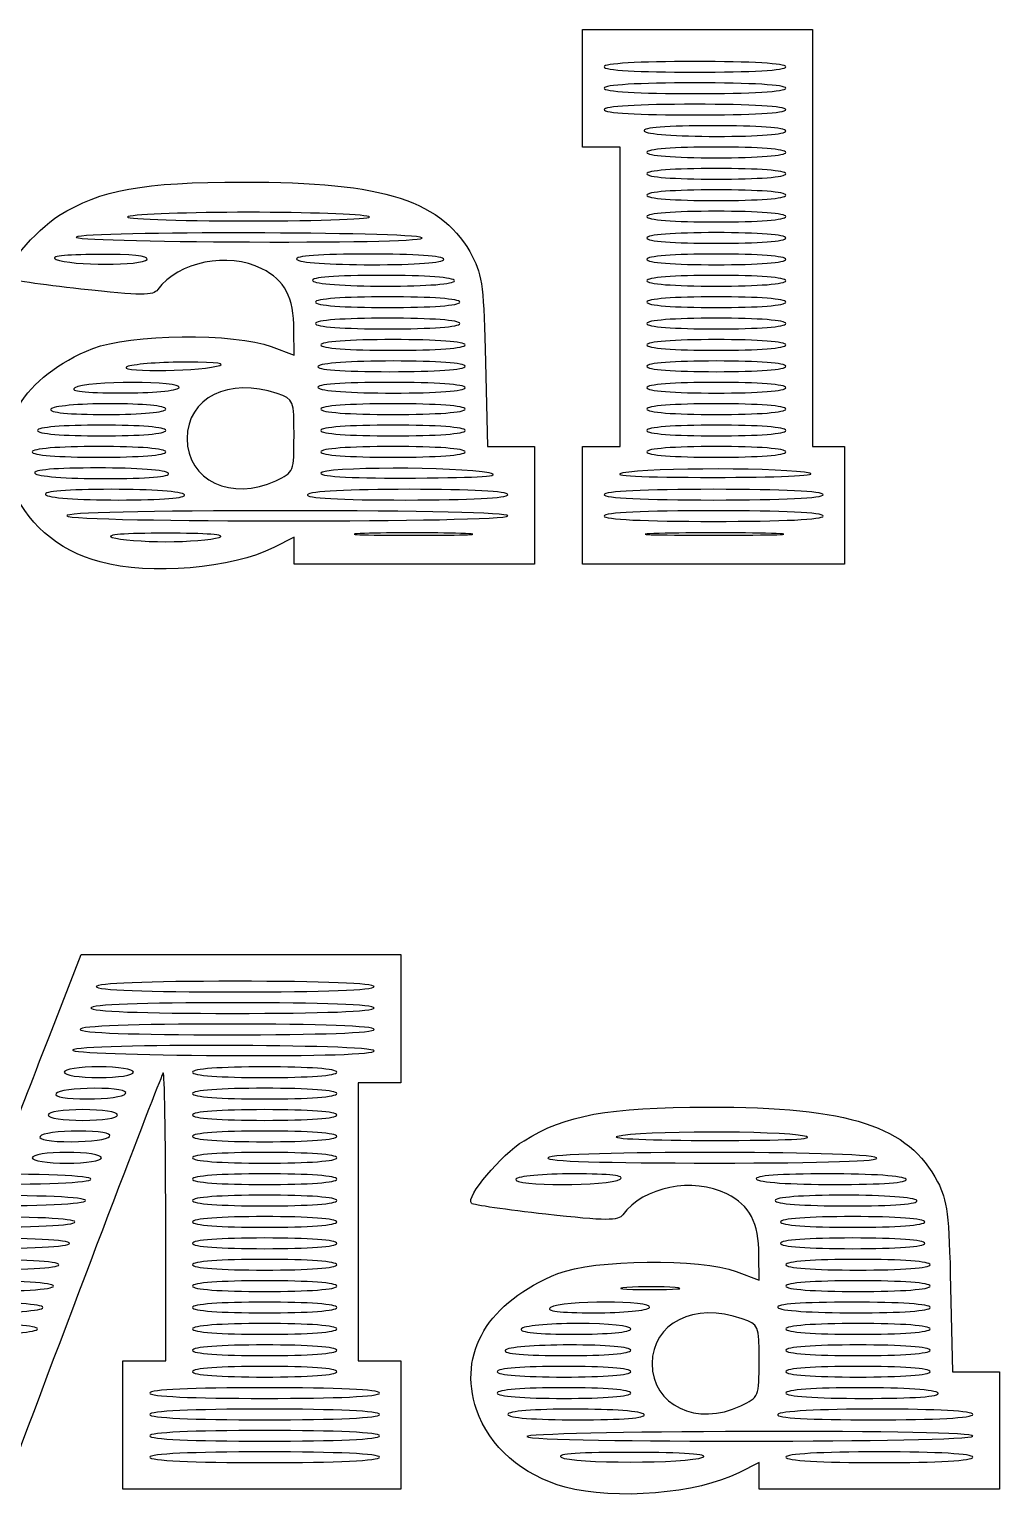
# Model space of a CAD drawing. Extents: x 6 to 193, y 8 to 70.
# Drawn here: x 82.7 to 123.5, y 8.3 to 70.2 of the extents above; entities that cross this region are included whole.
import ezdxf

# ---------------------------------------------------------------- set-up
doc = ezdxf.new("R2010")
doc.units = 0
doc.layers.get('0').update_dxf_attribs({"linetype": 'CONTINUOUS'})

msp = doc.modelspace()

# ---------------------------------------------------------------- linework, layer by layer
at = {"color": 7}
for points in [[(105.97632, 50.217971), (105.97632, 52.692971), (106.76382, 52.692971), (107.55132, 52.692971), (107.55132, 58.99297), (107.55132, 65.29297), (106.76382, 65.29297), (105.97632, 65.29297), (105.97632, 67.76797), (105.97632, 70.24297), (110.813828, 70.24297), (115.651327, 70.24297), (115.651327, 61.46797), (115.651327, 52.692971), (116.326327, 52.692971), (117.001328, 52.692971), (117.001328, 50.217971), (117.001328, 47.74297), (111.488827, 47.74297), (105.97632, 47.74297)], [(114.526328, 68.66797)], [(114.526328, 67.76797)], [(114.526328, 66.86797)], [(114.526328, 65.96797)], [(114.526328, 65.067971)], [(114.526328, 64.16797)], [(114.526328, 63.26797)], [(96.97632, 62.36797)], [(114.526328, 62.36797)], [(99.213322, 61.48075)], [(114.526328, 61.46797)], [(87.63882, 60.567971)], [(100.12632, 60.567971)], [(114.526328, 60.567971)], [(100.57632, 59.667971)], [(114.526328, 59.667971)], [(100.80132, 58.767971)], [(114.526328, 58.767971)], [(100.80132, 57.86797)], [(114.526328, 57.86797)], [(101.02632, 56.967971)], [(114.526328, 56.967971)], [(90.56382, 56.067971)], [(101.02632, 56.067971)], [(114.526328, 56.067971)], [(88.98882, 55.167971)], [(101.02632, 55.167971)], [(114.526328, 55.167971)], [(88.42632, 54.267971)], [(101.02632, 54.267971)], [(114.526328, 54.267971)], [(88.42632, 53.36797)], [(101.02632, 53.36797)], [(114.526328, 53.36797)], [(88.42632, 52.46797)], [(101.02632, 52.46797)], [(114.526328, 52.46797)], [(88.53882, 51.567985)], [(102.03882, 51.580893)], [(115.538827, 51.567963)], [(93.061065, 51.25612)], [(89.21382, 50.667986)], [(102.82632, 50.667986)], [(116.101327, 50.667971)], [(102.82632, 49.778869)], [(116.101327, 49.767971)], [(100.846192, 49.035775)], [(113.919802, 49.03558)], [(90.67632, 48.867985)], [(97.20132, 29.968014)], [(97.20132, 29.068014)], [(97.20132, 28.168014)], [(97.20132, 27.266276)], [(87.07632, 26.368014)], [(95.62632, 26.368014)], [(86.73882, 25.467983)], [(95.62632, 25.467983)], [(86.40132, 24.567983)], [(95.62632, 24.567983)], [(86.06382, 23.667983)], [(95.62632, 23.667983)], [(115.313827, 23.680883)], [(85.72632, 22.767983)], [(95.62632, 22.767983)], [(118.351327, 22.767982)], [(85.27632, 21.867983)], [(95.62632, 21.867983)], [(107.55132, 21.867982)], [(119.588827, 21.867982)], [(85.05132, 20.967983)], [(95.62632, 20.967983)], [(120.038827, 20.967982)], [(84.60132, 20.067983)], [(95.62632, 20.067983)], [(120.376327, 20.067982)], [(84.37632, 19.167983)], [(95.62632, 19.167983)], [(120.376327, 19.167982)], [(83.92632, 18.267983)], [(95.62632, 18.267983)], [(120.601327, 18.267982)], [(83.70132, 17.367983)], [(95.62632, 17.367983)], [(120.601327, 17.367982)], [(83.25132, 16.467983)], [(95.62632, 16.467983)], [(108.78882, 16.467983)], [(120.601327, 16.467983)], [(83.02632, 15.567983)], [(95.62632, 15.567983)], [(108.00132, 15.567982)], [(120.601327, 15.567982)], [(95.62632, 14.667983)], [(108.00132, 14.667982)], [(120.601327, 14.667982)], [(95.62632, 13.767983)], [(108.00132, 13.767982)], [(120.601327, 13.767982)], [(97.42632, 12.867983)], [(108.00132, 12.867982)], [(120.938828, 12.867982)], [(97.42632, 11.967983)], [(108.56382, 11.967982)], [(112.636072, 12.331119)], [(122.401327, 11.967982)], [(97.42632, 11.067982)], [(122.401328, 11.058118)], [(97.42632, 10.167982)], [(111.038827, 10.167982)], [(122.401328, 10.167982)]]:
    msp.add_lwpolyline(points, close=True, dxfattribs=at)
for points in [[(92.87007, 56.904138), (93.82632, 56.537943), (93.82332, 57.59671)], [(101.890155, 56.23672), (101.966175, 52.69297), (102.958905, 52.69297), (103.951635, 52.69297), (103.951635, 50.217971), (103.951635, 47.74297), (98.889135, 47.74297), (93.826635, 47.74297), (93.826635, 48.310045), (93.826635, 48.877113), (92.975752, 48.443028)], [(85.667865, 47.83651), (85.66755, 47.836525)], [(83.529547, 27.886732), (84.868425, 31.317982), (91.597372, 31.317982), (98.32632, 31.317982), (98.32632, 28.617982), (98.32632, 25.917982), (97.42632, 25.917982), (96.52632, 25.917982), (96.52632, 20.067982), (96.52632, 14.217982), (97.42632, 14.217982), (98.32632, 14.217982), (98.32632, 11.517982), (98.32632, 8.817982), (92.47632, 8.817982), (86.62632, 8.817982), (86.62632, 11.517983), (86.62632, 14.217983), (87.52632, 14.217983), (88.42632, 14.217983), (88.42632, 20.330483)], [(112.445077, 17.979134), (113.401327, 17.612944), (113.398327, 18.671713)], [(109.864358, 17.3075), (109.864357, 17.307397)], [(121.465163, 17.311735), (121.541183, 13.767985), (122.533913, 13.767985), (123.526643, 13.767985), (123.526643, 11.292985), (123.526643, 8.817985), (118.464143, 8.817985), (113.401643, 8.817985), (113.401643, 9.385057), (113.401643, 9.952131), (112.55076, 9.518041)], [(105.242865, 8.911529), (105.24255, 8.911526)]]:
    msp.add_lwpolyline(points, dxfattribs=at)
for points in [[(110.70132, 68.89297), (108.30132, 68.89297), (106.87632, 68.809143), (106.87632, 68.66797)], [(114.526328, 68.66797), (114.526328, 68.809143), (113.101327, 68.89297), (110.70132, 68.89297)], [(106.87632, 68.66797), (106.87632, 68.52679), (108.30132, 68.442971), (110.70132, 68.442971)], [(110.70132, 68.442971), (113.101327, 68.442971), (114.526328, 68.52679), (114.526328, 68.66797)], [(110.70132, 67.99297), (108.30132, 67.99297), (106.87632, 67.909143), (106.87632, 67.76797)], [(106.87632, 67.76797), (106.87632, 67.62679), (108.30132, 67.54297), (110.70132, 67.54297)], [(114.526328, 67.76797), (114.526328, 67.909143), (113.101327, 67.99297), (110.70132, 67.99297)], [(110.70132, 67.54297), (113.101327, 67.54297), (114.526328, 67.62679), (114.526328, 67.76797)], [(110.70132, 67.09297), (108.30132, 67.09297), (106.87632, 67.009143), (106.87632, 66.86797)], [(106.87632, 66.86797), (106.87632, 66.72679), (108.30132, 66.64297), (110.70132, 66.64297)], [(114.526328, 66.86797), (114.526328, 67.009143), (113.101327, 67.09297), (110.70132, 67.09297)], [(110.70132, 66.64297), (113.101327, 66.64297), (114.526328, 66.72679), (114.526328, 66.86797)], [(111.475545, 66.192971), (109.49898, 66.192971), (108.473723, 66.11374), (108.56382, 65.96797)], [(108.56382, 65.96797), (108.644933, 65.83672), (109.916153, 65.74297), (111.61461, 65.74297)], [(114.526328, 65.96797), (114.526328, 66.106908), (113.359403, 66.192971), (111.475545, 66.192971)], [(111.61461, 65.74297), (113.405753, 65.74297), (114.526328, 65.829558), (114.526328, 65.96797)], [(111.601327, 65.29297), (109.80132, 65.29297), (108.67632, 65.206428), (108.67632, 65.067971)], [(108.67632, 65.067971), (108.67632, 64.929506), (109.80132, 64.84297), (111.601327, 64.84297)], [(114.526328, 65.067971), (114.526328, 65.206428), (113.401328, 65.29297), (111.601327, 65.29297)], [(111.601327, 64.84297), (113.401328, 64.84297), (114.526328, 64.929505), (114.526328, 65.067971)], [(111.601327, 64.392971), (109.80132, 64.392971), (108.67632, 64.306428), (108.67632, 64.16797)], [(114.526328, 64.16797), (114.526328, 64.306428), (113.401328, 64.392971), (111.601327, 64.392971)], [(83.933595, 62.412348), (85.706715, 63.50125), (87.428497, 63.814398), (91.689135, 63.822865)], [(91.689135, 63.822865), (97.657545, 63.834715), (100.11531, 63.034818), (101.34432, 60.68047)], [(108.67632, 64.16797), (108.67632, 64.029505), (109.80132, 63.942971), (111.601327, 63.942971)], [(111.601327, 63.942971), (113.401328, 63.942971), (114.526328, 64.029505), (114.526328, 64.16797)], [(111.601327, 63.49297), (109.80132, 63.49297), (108.67632, 63.406428), (108.67632, 63.26797)], [(108.67632, 63.26797), (108.67632, 63.129506), (109.80132, 63.04297), (111.601327, 63.04297)], [(114.526328, 63.26797), (114.526328, 63.406428), (113.401328, 63.49297), (111.601327, 63.49297)], [(111.601327, 63.04297), (113.401328, 63.04297), (114.526328, 63.129505), (114.526328, 63.26797)], [(91.91382, 62.548113), (89.43882, 62.548113), (87.160695, 62.467045), (86.85132, 62.36797)], [(96.97632, 62.36797), (96.666945, 62.467045), (94.38882, 62.548113), (91.91382, 62.548113)], [(111.601327, 62.59297), (109.80132, 62.59297), (108.67632, 62.506428), (108.67632, 62.36797)], [(114.526328, 62.36797), (114.526328, 62.506428), (113.401328, 62.59297), (111.601327, 62.59297)], [(81.718365, 59.77624), (81.464272, 60.030333), (82.967302, 61.818933), (83.933595, 62.412348)], [(86.85132, 62.36797), (86.537857, 62.267583), (88.779202, 62.187821), (91.91382, 62.187821)], [(91.91382, 62.187821), (95.048437, 62.187821), (97.289782, 62.267583), (96.97632, 62.36797)], [(108.67632, 62.36797), (108.67632, 62.229506), (109.80132, 62.14297), (111.601327, 62.14297)], [(111.601327, 62.14297), (113.401328, 62.14297), (114.526328, 62.229506), (114.526328, 62.36797)], [(84.65499, 61.50589), (84.498885, 61.406793), (87.78366, 61.3144), (91.954492, 61.30057)], [(99.213322, 61.480766), (98.814517, 61.733088), (85.050315, 61.756856), (84.65499, 61.50589)], [(91.954492, 61.30057), (96.602137, 61.285196), (99.4122, 61.354945), (99.213322, 61.48075)], [(111.601327, 61.692971), (109.80132, 61.692971), (108.67632, 61.606428), (108.67632, 61.46797)], [(108.67632, 61.46797), (108.67632, 61.329505), (109.80132, 61.24297), (111.601327, 61.24297)], [(114.526328, 61.46797), (114.526328, 61.606428), (113.401328, 61.692971), (111.601327, 61.692971)], [(111.601327, 61.24297), (113.401328, 61.24297), (114.526328, 61.329505), (114.526328, 61.46797)], [(85.570852, 60.777153), (84.12834, 60.766803), (83.5197, 60.694353), (83.81382, 60.567971)], [(87.63882, 60.567971), (87.728152, 60.712511), (86.988697, 60.787315), (85.570852, 60.777153)], [(92.473507, 60.173883), (91.04589, 60.889908), (88.951192, 60.471055), (88.093117, 59.297988)], [(96.963037, 60.792971), (94.911487, 60.792971), (93.848632, 60.71389), (93.93882, 60.567971)], [(100.12632, 60.567971), (100.12632, 60.707298), (98.921895, 60.792971), (96.963037, 60.792971)], [(101.34432, 60.68047), (101.75049, 59.90239), (101.824433, 59.300403), (101.890155, 56.23672)], [(111.601327, 60.792971), (109.80132, 60.792971), (108.67632, 60.706428), (108.67632, 60.567971)], [(114.526328, 60.567971), (114.526328, 60.706428), (113.401328, 60.792971), (111.601327, 60.792971)], [(83.81382, 60.567971), (84.44655, 60.296073), (87.470782, 60.296073), (87.63882, 60.567971)], [(93.82332, 57.59671), (93.81882, 58.969833), (93.443085, 59.68759), (92.473507, 60.173883)], [(93.93882, 60.567971), (94.020367, 60.436023), (95.328652, 60.34297), (97.102102, 60.34297)], [(97.102102, 60.34297), (98.968245, 60.34297), (100.12632, 60.42913), (100.12632, 60.567971)], [(108.67632, 60.567971), (108.67632, 60.429506), (109.80132, 60.34297), (111.601327, 60.34297)], [(111.601327, 60.34297), (113.401328, 60.34297), (114.526328, 60.429505), (114.526328, 60.567971)], [(84.85263, 59.319213), (83.1963, 59.50306), (81.78588, 59.708725), (81.718365, 59.77624)], [(97.525537, 59.892971), (95.54898, 59.892971), (94.523722, 59.813741), (94.61382, 59.667971)], [(94.61382, 59.667971), (94.694932, 59.536721), (95.966152, 59.442971), (97.664602, 59.442971)], [(100.57632, 59.667971), (100.57632, 59.806908), (99.409395, 59.892971), (97.525537, 59.892971)], [(97.664602, 59.442971), (99.455745, 59.442971), (100.57632, 59.529558), (100.57632, 59.667971)], [(111.601327, 59.892971), (109.80132, 59.892971), (108.67632, 59.806428), (108.67632, 59.667971)], [(108.67632, 59.667971), (108.67632, 59.529505), (109.80132, 59.442971), (111.601327, 59.442971)], [(114.526328, 59.667971), (114.526328, 59.806428), (113.401328, 59.892971), (111.601327, 59.892971)], [(111.601327, 59.442971), (113.401328, 59.442971), (114.526328, 59.529505), (114.526328, 59.667971)], [(88.093117, 59.297988), (87.897727, 59.030875), (87.422385, 59.033988), (84.85263, 59.319213)], [(97.76382, 58.99297), (95.88882, 58.99297), (94.72632, 58.906855), (94.72632, 58.767971)], [(100.80132, 58.767971), (100.80132, 58.906855), (99.63882, 58.99297), (97.76382, 58.99297)], [(111.601327, 58.99297), (109.80132, 58.99297), (108.67632, 58.906428), (108.67632, 58.767971)], [(114.526328, 58.767971), (114.526328, 58.906428), (113.401328, 58.99297), (111.601327, 58.99297)], [(94.72632, 58.767971), (94.72632, 58.629078), (95.88882, 58.542971), (97.76382, 58.542971)], [(97.76382, 58.542971), (99.63882, 58.542971), (100.80132, 58.629078), (100.80132, 58.767971)], [(108.67632, 58.767971), (108.67632, 58.629506), (109.80132, 58.542971), (111.601327, 58.542971)], [(111.601327, 58.542971), (113.401328, 58.542971), (114.526328, 58.629506), (114.526328, 58.767971)], [(97.76382, 58.092971), (95.88882, 58.092971), (94.72632, 58.006856), (94.72632, 57.86797)], [(94.72632, 57.86797), (94.72632, 57.729078), (95.88882, 57.642971), (97.76382, 57.642971)], [(100.80132, 57.86797), (100.80132, 58.006856), (99.63882, 58.092971), (97.76382, 58.092971)], [(97.76382, 57.642971), (99.63882, 57.642971), (100.80132, 57.729078), (100.80132, 57.86797)], [(111.601327, 58.092971), (109.80132, 58.092971), (108.67632, 58.006428), (108.67632, 57.86797)], [(108.67632, 57.86797), (108.67632, 57.729506), (109.80132, 57.642971), (111.601327, 57.642971)], [(114.526328, 57.86797), (114.526328, 58.006428), (113.401328, 58.092971), (111.601327, 58.092971)], [(111.601327, 57.642971), (113.401328, 57.642971), (114.526328, 57.729506), (114.526328, 57.86797)], [(85.359127, 56.81854), (86.873947, 57.42481), (91.376415, 57.476118), (92.87007, 56.904138)], [(97.98882, 57.192971), (96.11382, 57.192971), (94.95132, 57.106856), (94.95132, 56.967971)], [(94.95132, 56.967971), (94.95132, 56.829078), (96.11382, 56.74297), (97.98882, 56.74297)], [(101.02632, 56.967971), (101.02632, 57.106856), (99.86382, 57.192971), (97.98882, 57.192971)], [(97.98882, 56.74297), (99.86382, 56.74297), (101.02632, 56.829078), (101.02632, 56.967971)], [(111.601327, 57.192971), (109.80132, 57.192971), (108.67632, 57.106428), (108.67632, 56.967971)], [(108.67632, 56.967971), (108.67632, 56.829506), (109.80132, 56.74297), (111.601327, 56.74297)], [(114.526328, 56.967971), (114.526328, 57.106428), (113.401328, 57.192971), (111.601327, 57.192971)], [(111.601327, 56.74297), (113.401328, 56.74297), (114.526328, 56.829505), (114.526328, 56.967971)], [(81.937327, 51.095306), (81.126202, 53.472116), (82.424805, 55.644145), (85.359127, 56.81854)], [(86.85132, 56.067971), (86.109825, 55.830498), (89.630587, 55.830498), (90.56382, 56.067971)], [(89.32632, 56.243921), (88.274445, 56.246171), (87.160695, 56.167046), (86.85132, 56.067971)], [(90.56382, 56.067971), (91.031872, 56.187071), (90.65247, 56.241011), (89.32632, 56.243921)], [(94.83882, 56.067971), (94.748632, 55.922043), (95.81148, 55.842971), (97.863037, 55.842971)], [(98.002102, 56.292971), (96.228652, 56.292971), (94.920367, 56.199911), (94.83882, 56.067971)], [(97.863037, 55.842971), (99.821895, 55.842971), (101.02632, 55.928635), (101.02632, 56.067971)], [(101.02632, 56.067971), (101.02632, 56.206811), (99.868245, 56.292971), (98.002102, 56.292971)], [(111.601327, 56.292971), (109.80132, 56.292971), (108.67632, 56.206428), (108.67632, 56.067971)], [(108.67632, 56.067971), (108.67632, 55.929506), (109.80132, 55.842971), (111.601327, 55.842971)], [(114.526328, 56.067971), (114.526328, 56.206428), (113.401328, 56.292971), (111.601327, 56.292971)], [(111.601327, 55.842971), (113.401328, 55.842971), (114.526328, 55.929506), (114.526328, 56.067971)], [(84.60132, 55.167971), (84.371182, 55.019238), (84.993225, 54.948761), (86.556787, 54.946413)], [(88.98882, 55.167971), (89.171887, 55.464176), (85.059667, 55.464176), (84.60132, 55.167971)], [(86.556787, 54.946413), (87.846675, 54.944163), (88.910595, 55.041393), (88.98882, 55.167971)], [(93.117742, 54.920973), (91.100025, 55.624353), (89.32632, 54.739945), (89.32632, 53.030485)], [(97.863037, 55.392971), (95.811487, 55.392971), (94.748632, 55.31389), (94.83882, 55.167971)], [(94.83882, 55.167971), (94.920367, 55.036023), (96.22866, 54.942971), (98.002102, 54.942971)], [(101.02632, 55.167971), (101.02632, 55.307298), (99.821895, 55.392971), (97.863037, 55.392971)], [(98.002102, 54.942971), (99.868245, 54.942971), (101.02632, 55.029131), (101.02632, 55.167971)], [(111.601327, 55.392971), (109.80132, 55.392971), (108.67632, 55.306428), (108.67632, 55.167971)], [(108.67632, 55.167971), (108.67632, 55.029506), (109.80132, 54.942971), (111.601327, 54.942971)], [(114.526328, 55.167971), (114.526328, 55.306428), (113.401328, 55.392971), (111.601327, 55.392971)], [(111.601327, 54.942971), (113.401328, 54.942971), (114.526328, 55.029505), (114.526328, 55.167971)], [(86.077102, 54.49297), (84.753652, 54.49297), (83.667157, 54.394721), (83.58882, 54.267971)], [(88.42632, 54.267971), (88.42632, 54.403601), (87.493245, 54.49297), (86.077102, 54.49297)], [(93.82632, 53.146608), (93.82632, 54.65746), (93.81867, 54.676631), (93.117742, 54.920973)], [(97.98882, 54.49297), (96.11382, 54.49297), (94.95132, 54.406855), (94.95132, 54.267971)], [(101.02632, 54.267971), (101.02632, 54.406856), (99.86382, 54.49297), (97.98882, 54.49297)], [(111.601327, 54.49297), (109.80132, 54.49297), (108.67632, 54.406428), (108.67632, 54.267971)], [(114.526328, 54.267971), (114.526328, 54.406428), (113.401328, 54.49297), (111.601327, 54.49297)], [(83.58882, 54.267971), (83.499315, 54.123146), (84.33648, 54.042971), (85.938037, 54.042971)], [(85.938037, 54.042971), (87.446895, 54.042971), (88.42632, 54.131531), (88.42632, 54.267971)], [(94.95132, 54.267971), (94.95132, 54.129078), (96.11382, 54.042971), (97.98882, 54.042971)], [(97.98882, 54.042971), (99.86382, 54.042971), (101.02632, 54.129078), (101.02632, 54.267971)], [(108.67632, 54.267971), (108.67632, 54.129506), (109.80132, 54.042971), (111.601327, 54.042971)], [(111.601327, 54.042971), (113.401328, 54.042971), (114.526328, 54.129506), (114.526328, 54.267971)], [(85.72632, 53.59297), (84.07632, 53.59297), (83.02632, 53.505468), (83.02632, 53.36797)], [(83.02632, 53.36797), (83.02632, 53.230466), (84.07632, 53.142971), (85.72632, 53.142971)], [(88.42632, 53.36797), (88.42632, 53.505468), (87.37632, 53.59297), (85.72632, 53.59297)], [(85.72632, 53.142971), (87.37632, 53.142971), (88.42632, 53.230466), (88.42632, 53.36797)], [(97.98882, 53.59297), (96.11382, 53.59297), (94.95132, 53.506856), (94.95132, 53.36797)], [(94.95132, 53.36797), (94.95132, 53.229078), (96.11382, 53.142971), (97.98882, 53.142971)], [(101.02632, 53.36797), (101.02632, 53.506856), (99.86382, 53.59297), (97.98882, 53.59297)], [(97.98882, 53.142971), (99.86382, 53.142971), (101.02632, 53.229078), (101.02632, 53.36797)], [(111.601327, 53.59297), (109.80132, 53.59297), (108.67632, 53.506428), (108.67632, 53.36797)], [(108.67632, 53.36797), (108.67632, 53.229506), (109.80132, 53.142971), (111.601327, 53.142971)], [(114.526328, 53.36797), (114.526328, 53.506428), (113.401328, 53.59297), (111.601327, 53.59297)], [(111.601327, 53.142971), (113.401328, 53.142971), (114.526328, 53.229506), (114.526328, 53.36797)], [(85.61382, 52.692971), (83.88882, 52.692971), (82.80132, 52.60597), (82.80132, 52.46797)], [(88.42632, 52.46797), (88.42632, 52.60597), (87.33882, 52.692971), (85.61382, 52.692971)], [(89.32632, 53.030485), (89.32632, 51.272245), (91.209562, 50.377526), (93.061065, 51.25612)], [(93.061065, 51.256121), (93.82059, 51.616533), (93.82632, 51.630701), (93.82632, 53.146608)], [(97.98882, 52.692971), (96.11382, 52.692971), (94.95132, 52.606855), (94.95132, 52.46797)], [(101.02632, 52.46797), (101.02632, 52.606856), (99.86382, 52.692971), (97.98882, 52.692971)], [(111.601327, 52.692971), (109.80132, 52.692971), (108.67632, 52.606428), (108.67632, 52.46797)], [(114.526328, 52.46797), (114.526328, 52.606428), (113.401328, 52.692971), (111.601327, 52.692971)], [(82.80132, 52.46797), (82.80132, 52.329971), (83.88882, 52.24297), (85.61382, 52.24297)], [(85.61382, 52.24297), (87.33882, 52.24297), (88.42632, 52.329971), (88.42632, 52.46797)], [(94.95132, 52.46797), (94.95132, 52.329078), (96.11382, 52.24297), (97.98882, 52.24297)], [(97.98882, 52.24297), (99.86382, 52.24297), (101.02632, 52.329078), (101.02632, 52.46797)], [(108.67632, 52.46797), (108.67632, 52.329505), (109.80132, 52.24297), (111.601327, 52.24297)], [(111.601327, 52.24297), (113.401328, 52.24297), (114.526328, 52.329506), (114.526328, 52.46797)], [(85.587262, 51.792985), (83.769555, 51.792985), (82.823947, 51.713403), (82.91382, 51.567985)], [(82.91382, 51.567985), (82.994527, 51.437403), (84.233085, 51.342985), (85.865377, 51.342985)], [(88.53882, 51.567985), (88.458112, 51.698568), (87.219555, 51.792985), (85.587262, 51.792985)], [(85.865377, 51.342985), (87.683085, 51.342985), (88.628692, 51.422568), (88.53882, 51.567985)], [(102.03882, 51.580886), (100.725825, 51.85246), (94.95132, 51.841946), (94.95132, 51.567985)], [(94.95132, 51.567985), (94.95132, 51.425463), (96.41532, 51.352465), (98.94507, 51.36886)], [(98.94507, 51.36886), (101.687287, 51.386635), (102.656782, 51.45307), (102.03882, 51.580893)], [(107.66382, 51.580871), (107.079802, 51.460068), (108.422737, 51.394968), (111.488827, 51.395455)], [(115.538827, 51.567971), (114.619627, 51.801865), (108.7785, 51.811443), (107.66382, 51.580871)], [(111.488827, 51.395455), (114.103515, 51.395905), (115.912358, 51.472915), (115.538827, 51.567963)], [(85.66755, 47.836525), (83.859652, 48.322848), (82.46883, 49.5379), (81.937327, 51.095306)], [(86.149762, 50.892986), (84.257055, 50.892986), (83.273835, 50.813576), (83.36382, 50.667986)], [(89.21382, 50.667986), (89.132655, 50.799311), (87.857055, 50.892986), (86.149762, 50.892986)], [(98.677102, 50.892986), (96.15366, 50.892986), (94.47339, 50.804824), (94.38882, 50.667986)], [(102.82632, 50.667986), (102.82632, 50.809849), (101.293245, 50.892986), (98.677102, 50.892986)], [(111.488827, 50.892971), (108.56382, 50.892971), (106.87632, 50.810651), (106.87632, 50.667971)], [(116.101327, 50.667971), (116.101327, 50.810651), (114.413827, 50.892971), (111.488827, 50.892971)], [(83.36382, 50.667986), (83.444985, 50.536654), (84.720585, 50.442986), (86.427877, 50.442986)], [(86.427877, 50.442986), (88.320585, 50.442986), (89.303805, 50.522389), (89.21382, 50.667986)], [(94.38882, 50.667986), (94.297973, 50.520986), (95.736488, 50.442986), (98.538038, 50.442986)], [(98.538038, 50.442986), (101.246895, 50.442986), (102.82632, 50.525854), (102.82632, 50.667986)], [(106.87632, 50.667971), (106.87632, 50.525284), (108.56382, 50.442971), (111.488827, 50.442971)], [(111.488827, 50.442971), (114.413827, 50.442971), (116.101327, 50.525284), (116.101327, 50.667971)], [(93.475537, 49.992986), (87.595327, 49.992986), (84.17403, 49.913261), (84.257512, 49.778194)], [(84.257512, 49.778194), (84.436612, 49.488408), (102.82632, 49.489151), (102.82632, 49.778869)], [(102.82632, 49.778951), (102.82632, 49.910891), (99.24, 49.992986), (93.475537, 49.992986)], [(111.488827, 49.992971), (108.56382, 49.992971), (106.87632, 49.910651), (106.87632, 49.767971)], [(106.87632, 49.767971), (106.87632, 49.625283), (108.56382, 49.54297), (111.488827, 49.54297)], [(116.101327, 49.767971), (116.101327, 49.910651), (114.413827, 49.992971), (111.488827, 49.992971)], [(111.488827, 49.54297), (114.413827, 49.54297), (116.101327, 49.625283), (116.101327, 49.767971)], [(88.42632, 49.048128), (86.69982, 49.048128), (85.83102, 48.978603), (86.17632, 48.867985)], [(90.67632, 48.867985), (91.02162, 48.978566), (90.15282, 49.048128), (88.42632, 49.048128)], [(96.796192, 49.035325), (95.719635, 48.99415), (96.66132, 48.960701), (98.88882, 48.960925)], [(100.846192, 49.035775), (99.695242, 49.076725), (97.872742, 49.0765), (96.796192, 49.035325)], [(98.88882, 48.960925), (101.11632, 48.96115), (101.997135, 48.994825), (100.846192, 49.035775)], [(109.194795, 49.03588), (107.857762, 48.996055), (108.89007, 48.96328), (111.488827, 48.96313)], [(113.919803, 49.035655), (112.658093, 49.075705), (110.531835, 49.075855), (109.194795, 49.03588)], [(111.488827, 48.96313), (114.087577, 48.962943), (115.18152, 48.99553), (113.919802, 49.03558)], [(92.975752, 48.443028), (91.23954, 47.557278), (87.774878, 47.269728), (85.667865, 47.83651)], [(86.17632, 48.867985), (86.485695, 48.768903), (87.498195, 48.687835), (88.42632, 48.687835)], [(88.42632, 48.687835), (89.354445, 48.687835), (90.366945, 48.768903), (90.67632, 48.867985)], [(91.35132, 30.193014), (87.60132, 30.193014), (85.50132, 30.112246), (85.50132, 29.968014)], [(85.50132, 29.968014), (85.50132, 29.823782), (87.60132, 29.743014), (91.35132, 29.743014)], [(97.20132, 29.968014), (97.20132, 30.112246), (95.10132, 30.193014), (91.35132, 30.193014)], [(91.35132, 29.743014), (95.10132, 29.743014), (97.20132, 29.823782), (97.20132, 29.968014)], [(91.23882, 29.293014), (87.41382, 29.293014), (85.27632, 29.212354), (85.27632, 29.068014)], [(97.20132, 29.068014), (97.20132, 29.212354), (95.06382, 29.293014), (91.23882, 29.293014)], [(85.27632, 29.068014), (85.27632, 28.923674), (87.41382, 28.843014), (91.23882, 28.843014)], [(91.23882, 28.843014), (95.06382, 28.843014), (97.20132, 28.923674), (97.20132, 29.068014)], [(81.8883, 23.611732), (82.054605, 24.075794), (82.793167, 25.999544), (83.529547, 27.886732)], [(91.01382, 28.393014), (87.03882, 28.393014), (84.82632, 28.312559), (84.82632, 28.168014)], [(84.82632, 28.168014), (84.82632, 28.02347), (87.03882, 27.943014), (91.01382, 27.943014)], [(97.20132, 28.168014), (97.20132, 28.312559), (94.98882, 28.393014), (91.01382, 28.393014)], [(91.01382, 27.943014), (94.98882, 27.943014), (97.20132, 28.02347), (97.20132, 28.168014)], [(84.508155, 27.299229), (84.442305, 27.192683), (87.271328, 27.090652), (90.794873, 27.072494)], [(97.20132, 27.266214), (97.20132, 27.548996), (84.682643, 27.581558), (84.508155, 27.299229)], [(90.794873, 27.072494), (94.970385, 27.051037), (97.20132, 27.118499), (97.20132, 27.266276)], [(88.322497, 26.339158), (88.24014, 26.256801), (84.891922, 17.483147), (82.083345, 9.99012)], [(85.61382, 26.593014), (84.78882, 26.593014), (84.15132, 26.494937), (84.15132, 26.368014)], [(84.15132, 26.368014), (84.15132, 26.241092), (84.78882, 26.143014), (85.61382, 26.143014)], [(87.07632, 26.368014), (87.07632, 26.494937), (86.43882, 26.593014), (85.61382, 26.593014)], [(85.61382, 26.143014), (86.43882, 26.143014), (87.07632, 26.241092), (87.07632, 26.368014)], [(88.42632, 20.330483), (88.42632, 23.692357), (88.379595, 26.396261), (88.322497, 26.339158)], [(92.58882, 26.593014), (90.71382, 26.593014), (89.55132, 26.506902), (89.55132, 26.368014)], [(89.55132, 26.368014), (89.55132, 26.229126), (90.71382, 26.143014), (92.58882, 26.143014)], [(95.62632, 26.368014), (95.62632, 26.506902), (94.46382, 26.593014), (92.58882, 26.593014)], [(92.58882, 26.143014), (94.46382, 26.143014), (95.62632, 26.229126), (95.62632, 26.368014)], [(83.81382, 25.467983), (83.726565, 25.326797), (84.219555, 25.242983), (85.137263, 25.242983)], [(85.415378, 25.692983), (84.611003, 25.692983), (83.890305, 25.591733), (83.81382, 25.467983)], [(85.137263, 25.242983), (85.941638, 25.242983), (86.662335, 25.344233), (86.73882, 25.467983)], [(86.73882, 25.467983), (86.826075, 25.609168), (86.333085, 25.692983), (85.415378, 25.692983)], [(92.58882, 25.692983), (90.71382, 25.692983), (89.55132, 25.606871), (89.55132, 25.467983)], [(89.55132, 25.467983), (89.55132, 25.329095), (90.71382, 25.242983), (92.58882, 25.242983)], [(95.62632, 25.467983), (95.62632, 25.606871), (94.46382, 25.692983), (92.58882, 25.692983)], [(92.58882, 25.242983), (94.46382, 25.242983), (95.62632, 25.329095), (95.62632, 25.467983)], [(84.93882, 24.792983), (84.11382, 24.792983), (83.47632, 24.694905), (83.47632, 24.567983)], [(86.40132, 24.567983), (86.40132, 24.694905), (85.76382, 24.792983), (84.93882, 24.792983)], [(92.58882, 24.792983), (90.71382, 24.792983), (89.55132, 24.706871), (89.55132, 24.567983)], [(95.62632, 24.567983), (95.62632, 24.706871), (94.46382, 24.792983), (92.58882, 24.792983)], [(103.508595, 23.487361), (105.281715, 24.576267), (107.003498, 24.889413), (111.264143, 24.897882)], [(111.264143, 24.897882), (117.232552, 24.90974), (119.690318, 24.109835), (120.919328, 21.755485)], [(83.47632, 24.567983), (83.47632, 24.44106), (84.11382, 24.342983), (84.93882, 24.342983)], [(84.93882, 24.342983), (85.76382, 24.342983), (86.40132, 24.44106), (86.40132, 24.567983)], [(89.55132, 24.567983), (89.55132, 24.429095), (90.71382, 24.342983), (92.58882, 24.342983)], [(92.58882, 24.342983), (94.46382, 24.342983), (95.62632, 24.429095), (95.62632, 24.567983)], [(83.13882, 23.667983), (83.051565, 23.526797), (83.544555, 23.442983), (84.462263, 23.442983)], [(84.740378, 23.892983), (83.936003, 23.892983), (83.215305, 23.791733), (83.13882, 23.667983)], [(84.462263, 23.442983), (85.266638, 23.442983), (85.987335, 23.544233), (86.06382, 23.667983)], [(86.06382, 23.667983), (86.151075, 23.809168), (85.658085, 23.892983), (84.740378, 23.892983)], [(92.58882, 23.892983), (90.71382, 23.892983), (89.55132, 23.806871), (89.55132, 23.667983)], [(89.55132, 23.667983), (89.55132, 23.529095), (90.71382, 23.442983), (92.58882, 23.442983)], [(95.62632, 23.667983), (95.62632, 23.806871), (94.46382, 23.892983), (92.58882, 23.892983)], [(92.58882, 23.442983), (94.46382, 23.442983), (95.62632, 23.529095), (95.62632, 23.667983)], [(107.43882, 23.667975), (107.06529, 23.572928), (108.874132, 23.495884), (111.488827, 23.49547)], [(115.313827, 23.68089), (114.199147, 23.911454), (108.35802, 23.901878), (107.43882, 23.667975)], [(111.488827, 23.49547), (114.55491, 23.49502), (115.897845, 23.560082), (115.313827, 23.680883)], [(84.26382, 22.992983), (83.43882, 22.992983), (82.80132, 22.894905), (82.80132, 22.767983)], [(85.72632, 22.767983), (85.72632, 22.894905), (85.08882, 22.992983), (84.26382, 22.992983)], [(92.58882, 22.992983), (90.71382, 22.992983), (89.55132, 22.906871), (89.55132, 22.767983)], [(95.62632, 22.767983), (95.62632, 22.906871), (94.46382, 22.992983), (92.58882, 22.992983)], [(101.293365, 20.851252), (101.039273, 21.105345), (102.542302, 22.893944), (103.508595, 23.487361)], [(118.351327, 22.767982), (117.88929, 23.066573), (104.698357, 23.066573), (104.51382, 22.767982)], [(82.80132, 22.767983), (82.80132, 22.64106), (83.43882, 22.542983), (84.26382, 22.542983)], [(84.26382, 22.542983), (85.08882, 22.542983), (85.72632, 22.64106), (85.72632, 22.767983)], [(89.55132, 22.767983), (89.55132, 22.629095), (90.71382, 22.542983), (92.58882, 22.542983)], [(92.58882, 22.542983), (94.46382, 22.542983), (95.62632, 22.629095), (95.62632, 22.767983)], [(104.51382, 22.767982), (104.422207, 22.619756), (106.816875, 22.544159), (111.531795, 22.546427)], [(111.531795, 22.546427), (116.23575, 22.548677), (118.573147, 22.62463), (118.351327, 22.767982)], [(85.27632, 21.867983), (85.27632, 22.011749), (83.321895, 22.092983), (79.863038, 22.092983)], [(80.002103, 21.642983), (83.368245, 21.642983), (85.27632, 21.724381), (85.27632, 21.867983)], [(92.58882, 22.092983), (90.71382, 22.092983), (89.55132, 22.006871), (89.55132, 21.867983)], [(89.55132, 21.867983), (89.55132, 21.729095), (90.71382, 21.642983), (92.58882, 21.642983)], [(95.62632, 21.867983), (95.62632, 22.006871), (94.46382, 22.092983), (92.58882, 22.092983)], [(92.58882, 21.642983), (94.46382, 21.642983), (95.62632, 21.729095), (95.62632, 21.867983)], [(103.16382, 21.867982), (102.980752, 21.571776), (107.092972, 21.571776), (107.55132, 21.867982)], [(105.595852, 22.089537), (104.305965, 22.091562), (103.242045, 21.994553), (103.16382, 21.867982)], [(107.55132, 21.867982), (107.781457, 22.016709), (107.159415, 22.087188), (105.595852, 22.089537)], [(112.048515, 21.248884), (110.62089, 21.964904), (108.526193, 21.546053), (107.668117, 20.372988)], [(116.29977, 22.092982), (114.257062, 22.092982), (113.198655, 22.01389), (113.288827, 21.867982)], [(113.288827, 21.867982), (113.370817, 21.735317), (114.720592, 21.642982), (116.577885, 21.642982)], [(119.588827, 21.867982), (119.506837, 22.000646), (118.157062, 22.092982), (116.29977, 22.092982)], [(116.577885, 21.642982), (118.620592, 21.642982), (119.679, 21.722074), (119.588827, 21.867982)], [(120.919328, 21.755485), (121.325498, 20.977405), (121.39944, 20.375418), (121.465163, 17.311735)], [(85.05132, 20.967983), (85.05132, 21.111317), (83.21382, 21.192983), (79.98882, 21.192983)], [(92.58882, 21.192983), (90.71382, 21.192983), (89.55132, 21.106871), (89.55132, 20.967983)], [(95.62632, 20.967983), (95.62632, 21.106871), (94.46382, 21.192983), (92.58882, 21.192983)], [(113.398327, 18.671713), (113.393827, 20.044834), (113.018092, 20.762589), (112.048515, 21.248884)], [(116.988045, 21.192982), (115.196902, 21.192982), (114.076327, 21.106391), (114.076327, 20.967982)], [(120.038827, 20.967982), (119.957715, 21.099227), (118.686495, 21.192982), (116.988045, 21.192982)], [(79.98882, 20.742983), (83.21382, 20.742983), (85.05132, 20.824649), (85.05132, 20.967983)], [(89.55132, 20.967983), (89.55132, 20.829095), (90.71382, 20.742983), (92.58882, 20.742983)], [(92.58882, 20.742983), (94.46382, 20.742983), (95.62632, 20.829095), (95.62632, 20.967983)], [(104.42763, 20.394228), (102.7713, 20.578075), (101.36088, 20.783739), (101.293365, 20.851252)], [(114.076327, 20.967982), (114.076327, 20.829044), (115.243252, 20.742982), (117.12711, 20.742982)], [(117.12711, 20.742982), (119.103667, 20.742982), (120.128925, 20.822207), (120.038827, 20.967982)], [(84.60132, 20.067983), (84.60132, 20.21086), (82.871895, 20.292983), (79.863038, 20.292983)], [(80.002103, 19.842983), (82.918245, 19.842983), (84.60132, 19.925321), (84.60132, 20.067983)], [(92.58882, 20.292983), (90.71382, 20.292983), (89.55132, 20.206871), (89.55132, 20.067983)], [(89.55132, 20.067983), (89.55132, 19.929095), (90.71382, 19.842983), (92.58882, 19.842983)], [(95.62632, 20.067983), (95.62632, 20.206871), (94.46382, 20.292983), (92.58882, 20.292983)], [(92.58882, 19.842983), (94.46382, 19.842983), (95.62632, 19.929095), (95.62632, 20.067983)], [(107.668117, 20.372988), (107.472727, 20.105872), (106.997385, 20.108987), (104.42763, 20.394228)], [(117.338827, 20.292982), (115.463827, 20.292982), (114.301327, 20.20687), (114.301327, 20.067982)], [(114.301327, 20.067982), (114.301327, 19.929094), (115.463827, 19.842982), (117.338827, 19.842982)], [(120.376327, 20.067982), (120.376327, 20.20687), (119.213827, 20.292982), (117.338827, 20.292982)], [(117.338827, 19.842982), (119.213827, 19.842982), (120.376327, 19.929094), (120.376327, 20.067982)], [(84.37632, 19.167983), (84.37632, 19.310291), (82.76382, 19.392983), (79.98882, 19.392983)], [(92.58882, 19.392983), (90.71382, 19.392983), (89.55132, 19.306871), (89.55132, 19.167983)], [(95.62632, 19.167983), (95.62632, 19.306871), (94.46382, 19.392983), (92.58882, 19.392983)], [(117.338827, 19.392982), (115.463827, 19.392982), (114.301327, 19.30687), (114.301327, 19.167982)], [(120.376327, 19.167982), (120.376327, 19.30687), (119.213827, 19.392982), (117.338827, 19.392982)], [(79.98882, 18.942983), (82.76382, 18.942983), (84.37632, 19.025675), (84.37632, 19.167983)], [(89.55132, 19.167983), (89.55132, 19.029095), (90.71382, 18.942983), (92.58882, 18.942983)], [(92.58882, 18.942983), (94.46382, 18.942983), (95.62632, 19.029095), (95.62632, 19.167983)], [(114.301327, 19.167982), (114.301327, 19.029094), (115.463827, 18.942982), (117.338827, 18.942982)], [(117.338827, 18.942982), (119.213827, 18.942982), (120.376327, 19.029094), (120.376327, 19.167982)], [(83.92632, 18.267983), (83.92632, 18.409676), (82.421895, 18.492983), (79.863038, 18.492983)], [(80.002103, 18.042983), (82.468245, 18.042983), (83.92632, 18.126584), (83.92632, 18.267983)], [(92.58882, 18.492983), (90.71382, 18.492983), (89.55132, 18.406871), (89.55132, 18.267983)], [(89.55132, 18.267983), (89.55132, 18.129095), (90.71382, 18.042983), (92.58882, 18.042983)], [(95.62632, 18.267983), (95.62632, 18.406871), (94.46382, 18.492983), (92.58882, 18.492983)], [(92.58882, 18.042983), (94.46382, 18.042983), (95.62632, 18.129095), (95.62632, 18.267983)], [(104.934127, 17.893537), (106.448947, 18.499809), (110.951422, 18.551118), (112.445077, 17.979134)], [(117.563827, 18.492982), (115.688827, 18.492982), (114.526327, 18.40687), (114.526327, 18.267982)], [(114.526327, 18.267982), (114.526327, 18.129094), (115.688827, 18.042982), (117.563827, 18.042982)], [(120.601327, 18.267982), (120.601327, 18.40687), (119.438827, 18.492982), (117.563827, 18.492982)], [(117.563827, 18.042982), (119.438827, 18.042982), (120.601327, 18.129094), (120.601327, 18.267982)], [(83.70132, 17.367983), (83.70132, 17.508891), (82.31382, 17.592983), (79.98882, 17.592983)], [(79.98882, 17.142983), (82.31382, 17.142983), (83.70132, 17.227074), (83.70132, 17.367983)], [(92.58882, 17.592983), (90.71382, 17.592983), (89.55132, 17.506871), (89.55132, 17.367983)], [(89.55132, 17.367983), (89.55132, 17.229095), (90.71382, 17.142983), (92.58882, 17.142983)], [(95.62632, 17.367983), (95.62632, 17.506871), (94.46382, 17.592983), (92.58882, 17.592983)], [(92.58882, 17.142983), (94.46382, 17.142983), (95.62632, 17.229095), (95.62632, 17.367983)], [(101.512327, 12.170307), (100.701202, 14.547117), (101.999805, 16.719143), (104.934127, 17.893537)], [(109.864357, 17.307397), (109.342155, 17.354587), (108.430905, 17.355149), (107.839358, 17.308747)], [(117.563827, 17.592982), (115.688827, 17.592982), (114.526327, 17.50687), (114.526327, 17.367982)], [(114.526327, 17.367982), (114.526327, 17.229094), (115.688827, 17.142982), (117.563827, 17.142982)], [(120.601327, 17.367982), (120.601327, 17.50687), (119.438827, 17.592982), (117.563827, 17.592982)], [(117.563827, 17.142982), (119.438827, 17.142982), (120.601327, 17.229094), (120.601327, 17.367982)], [(108.78882, 16.467983), (108.97179, 16.76404), (105.084435, 16.76404), (104.62632, 16.467983)], [(107.839358, 17.308747), (107.24781, 17.262247), (107.67507, 17.223636), (108.78882, 17.222952)], [(108.78882, 17.222952), (109.90257, 17.222277), (110.38656, 17.260317), (109.864358, 17.3075)], [(83.25132, 16.467983), (83.25132, 16.608023), (81.971895, 16.692983), (79.863038, 16.692983)], [(80.002103, 16.242983), (82.018245, 16.242983), (83.25132, 16.32837), (83.25132, 16.467983)], [(92.58882, 16.692983), (90.71382, 16.692983), (89.55132, 16.606871), (89.55132, 16.467983)], [(89.55132, 16.467983), (89.55132, 16.329095), (90.71382, 16.242983), (92.58882, 16.242983)], [(95.62632, 16.467983), (95.62632, 16.606871), (94.46382, 16.692983), (92.58882, 16.692983)], [(92.58882, 16.242983), (94.46382, 16.242983), (95.62632, 16.329095), (95.62632, 16.467983)], [(104.62632, 16.467983), (104.395552, 16.318848), (104.978362, 16.248783), (106.469287, 16.246427)], [(106.469287, 16.246427), (107.684182, 16.244402), (108.711337, 16.342619), (108.78882, 16.467983)], [(112.69275, 15.995971), (110.675025, 16.699354), (108.90132, 15.814947), (108.90132, 14.105482)], [(117.325545, 16.692982), (115.198995, 16.692982), (114.098557, 16.614048), (114.188828, 16.467983)], [(114.188828, 16.467983), (114.270772, 16.335392), (115.616167, 16.242983), (117.46461, 16.242983)], [(120.601327, 16.467983), (120.601327, 16.607681), (119.359402, 16.692982), (117.325545, 16.692982)], [(117.46461, 16.242983), (119.405752, 16.242983), (120.601327, 16.328741), (120.601327, 16.467983)], [(83.02632, 15.567983), (83.02632, 15.706871), (81.86382, 15.792983), (79.98882, 15.792983)], [(79.98882, 15.342983), (81.86382, 15.342983), (83.02632, 15.429095), (83.02632, 15.567983)], [(92.58882, 15.792983), (90.71382, 15.792983), (89.55132, 15.706871), (89.55132, 15.567983)], [(89.55132, 15.567983), (89.55132, 15.429095), (90.71382, 15.342983), (92.58882, 15.342983)], [(95.62632, 15.567983), (95.62632, 15.706871), (94.46382, 15.792983), (92.58882, 15.792983)], [(92.58882, 15.342983), (94.46382, 15.342983), (95.62632, 15.429095), (95.62632, 15.567983)], [(103.38882, 15.567982), (103.299465, 15.423409), (104.09898, 15.342983), (105.625537, 15.342983)], [(105.764602, 15.792982), (104.516152, 15.792982), (103.466437, 15.693568), (103.38882, 15.567982)], [(105.625537, 15.342983), (107.059395, 15.342983), (108.00132, 15.432188), (108.00132, 15.567982)], [(108.00132, 15.567982), (108.00132, 15.702892), (107.105745, 15.792982), (105.764602, 15.792982)], [(113.401327, 14.221609), (113.401327, 15.73246), (113.393677, 15.75163), (112.69275, 15.995971)], [(117.563827, 15.792982), (115.688827, 15.792982), (114.526327, 15.70687), (114.526327, 15.567982)], [(114.526327, 15.567982), (114.526327, 15.429094), (115.688827, 15.342983), (117.563827, 15.342983)], [(120.601327, 15.567982), (120.601327, 15.706871), (119.438827, 15.792982), (117.563827, 15.792982)], [(117.563827, 15.342983), (119.438827, 15.342983), (120.601327, 15.429095), (120.601327, 15.567982)], [(92.58882, 14.892983), (90.71382, 14.892983), (89.55132, 14.806871), (89.55132, 14.667983)], [(95.62632, 14.667983), (95.62632, 14.806871), (94.46382, 14.892983), (92.58882, 14.892983)], [(105.427102, 14.892982), (103.953653, 14.892982), (102.79341, 14.796768), (102.71382, 14.667982)], [(108.00132, 14.667982), (108.00132, 14.804872), (106.993245, 14.892982), (105.427102, 14.892982)], [(117.563827, 14.892982), (115.688827, 14.892982), (114.526327, 14.80687), (114.526327, 14.667982)], [(120.601327, 14.667982), (120.601327, 14.806871), (119.438827, 14.892982), (117.563827, 14.892982)], [(89.55132, 14.667983), (89.55132, 14.529094), (90.71382, 14.442983), (92.58882, 14.442983)], [(92.58882, 14.442983), (94.46382, 14.442983), (95.62632, 14.529095), (95.62632, 14.667983)], [(102.71382, 14.667982), (102.624053, 14.522734), (103.53648, 14.442982), (105.288038, 14.442982)], [(105.288038, 14.442982), (106.946895, 14.442982), (108.00132, 14.530422), (108.00132, 14.667982)], [(114.526327, 14.667982), (114.526327, 14.529094), (115.688827, 14.442982), (117.563827, 14.442982)], [(117.563827, 14.442982), (119.438827, 14.442982), (120.601327, 14.529094), (120.601327, 14.667982)], [(92.58882, 13.992983), (90.71382, 13.992983), (89.55132, 13.90687), (89.55132, 13.767983)], [(89.55132, 13.767983), (89.55132, 13.629095), (90.71382, 13.542983), (92.58882, 13.542983)], [(95.62632, 13.767983), (95.62632, 13.906871), (94.46382, 13.992983), (92.58882, 13.992983)], [(92.58882, 13.542983), (94.46382, 13.542983), (95.62632, 13.629095), (95.62632, 13.767983)], [(105.18882, 13.992982), (103.46382, 13.992982), (102.37632, 13.905982), (102.37632, 13.767982)], [(102.37632, 13.767982), (102.37632, 13.629983), (103.46382, 13.542982), (105.18882, 13.542982)], [(108.00132, 13.767982), (108.00132, 13.905982), (106.91382, 13.992982), (105.18882, 13.992982)], [(105.18882, 13.542982), (106.91382, 13.542982), (108.00132, 13.629983), (108.00132, 13.767982)], [(108.90132, 14.105482), (108.90132, 12.347247), (110.78457, 11.452525), (112.636072, 12.331119)], [(112.636072, 12.331119), (113.395597, 12.691535), (113.401327, 12.705699), (113.401327, 14.221609)], [(117.563827, 13.992982), (115.688827, 13.992982), (114.526327, 13.90687), (114.526327, 13.767982)], [(114.526327, 13.767982), (114.526327, 13.629094), (115.688827, 13.542982), (117.563827, 13.542982)], [(120.601327, 13.767982), (120.601327, 13.90687), (119.438827, 13.992982), (117.563827, 13.992982)], [(117.563827, 13.542982), (119.438827, 13.542982), (120.601327, 13.629095), (120.601327, 13.767982)], [(92.58882, 13.092983), (89.51382, 13.092983), (87.75132, 13.011006), (87.75132, 12.867983)], [(97.42632, 12.867983), (97.42632, 13.011006), (95.66382, 13.092983), (92.58882, 13.092983)], [(105.18882, 13.092982), (103.46382, 13.092982), (102.37632, 13.005982), (102.37632, 12.867982)], [(108.00132, 12.867982), (108.00132, 13.005982), (106.91382, 13.092982), (105.18882, 13.092982)], [(117.663045, 13.092982), (115.721902, 13.092982), (114.526328, 13.007224), (114.526328, 12.867982)], [(120.938828, 12.867982), (120.856882, 13.000573), (119.511487, 13.092982), (117.663045, 13.092982)], [(87.75132, 12.867983), (87.75132, 12.724959), (89.51382, 12.642983), (92.58882, 12.642983)], [(92.58882, 12.642983), (95.66382, 12.642983), (97.42632, 12.724959), (97.42632, 12.867983)], [(102.37632, 12.867982), (102.37632, 12.729983), (103.46382, 12.642982), (105.18882, 12.642982)], [(105.18882, 12.642982), (106.91382, 12.642982), (108.00132, 12.729983), (108.00132, 12.867982)], [(114.526328, 12.867982), (114.526328, 12.728285), (115.768253, 12.642982), (117.80211, 12.642982)], [(117.80211, 12.642982), (119.92866, 12.642982), (121.029098, 12.721917), (120.938828, 12.867982)], [(92.58882, 12.192982), (89.51382, 12.192982), (87.75132, 12.111006), (87.75132, 11.967983)], [(87.75132, 11.967983), (87.75132, 11.824959), (89.51382, 11.742983), (92.58882, 11.742983)], [(97.42632, 11.967983), (97.42632, 12.111006), (95.66382, 12.192982), (92.58882, 12.192982)], [(92.58882, 11.742983), (95.66382, 11.742983), (97.42632, 11.824959), (97.42632, 11.967983)], [(105.24255, 8.911526), (103.434652, 9.39785), (102.043822, 10.6129), (101.512327, 12.170307)], [(105.625537, 12.192982), (103.909395, 12.192982), (102.82632, 12.105925), (102.82632, 11.967982)], [(102.82632, 11.967982), (102.82632, 11.829468), (103.955745, 11.742982), (105.764602, 11.742982)], [(108.56382, 11.967982), (108.483172, 12.098473), (107.24898, 12.192982), (105.625537, 12.192982)], [(105.764602, 11.742982), (107.666152, 11.742982), (108.653812, 11.822369), (108.56382, 11.967982)], [(114.188827, 11.967982), (114.098032, 11.821069), (115.498987, 11.742982), (118.225545, 11.742982)], [(118.36461, 12.192982), (115.91616, 12.192982), (114.273172, 12.104454), (114.188827, 11.967982)], [(118.225545, 11.742982), (120.859402, 11.742982), (122.401327, 11.826064), (122.401327, 11.967982)], [(122.401327, 11.967982), (122.401327, 12.109622), (120.905752, 12.192982), (118.36461, 12.192982)], [(92.58882, 11.292982), (89.51382, 11.292982), (87.75132, 11.211006), (87.75132, 11.067982)], [(97.42632, 11.067982), (97.42632, 11.211006), (95.66382, 11.292982), (92.58882, 11.292982)], [(112.957462, 11.251706), (107.746763, 11.239804), (103.567222, 11.143382), (103.633238, 11.03657)], [(122.401328, 11.058118), (122.401328, 11.191892), (118.829745, 11.265105), (112.957462, 11.251706)], [(87.75132, 11.067982), (87.75132, 10.924959), (89.51382, 10.842983), (92.58882, 10.842983)], [(92.58882, 10.842983), (95.66382, 10.842983), (97.42632, 10.924959), (97.42632, 11.067982)], [(103.633238, 11.03657), (103.801582, 10.764172), (122.401328, 10.785529), (122.401328, 11.058118)], [(92.58882, 10.392982), (89.51382, 10.392982), (87.75132, 10.311006), (87.75132, 10.167982)], [(87.75132, 10.167982), (87.75132, 10.024959), (89.51382, 9.942982), (92.58882, 9.942982)], [(97.42632, 10.167982), (97.42632, 10.311006), (95.66382, 10.392982), (92.58882, 10.392982)], [(92.58882, 9.942982), (95.66382, 9.942982), (97.42632, 10.024959), (97.42632, 10.167982)], [(108.11382, 10.373722), (105.85701, 10.382002), (104.850638, 10.313828), (105.07632, 10.167982)], [(105.07632, 10.167982), (105.490537, 9.900293), (110.415877, 9.900293), (111.038827, 10.167982)], [(111.038827, 10.167982), (111.31776, 10.287845), (110.205817, 10.366057), (108.11382, 10.373722)], [(118.463828, 10.392982), (115.988827, 10.392982), (114.526328, 10.309411), (114.526328, 10.167982)], [(114.526328, 10.167982), (114.526328, 10.026554), (115.988827, 9.942982), (118.463828, 9.942982)], [(122.401328, 10.167982), (122.401328, 10.309411), (120.938828, 10.392982), (118.463828, 10.392982)], [(118.463828, 9.942982), (120.938828, 9.942982), (122.401328, 10.026554), (122.401328, 10.167982)], [(112.55076, 9.518041), (110.814548, 8.63229), (107.349878, 8.344745), (105.242865, 8.911529)]]:
    msp.add_open_spline(points, degree=3, dxfattribs=at)

doc.saveas('drawing.dxf')
